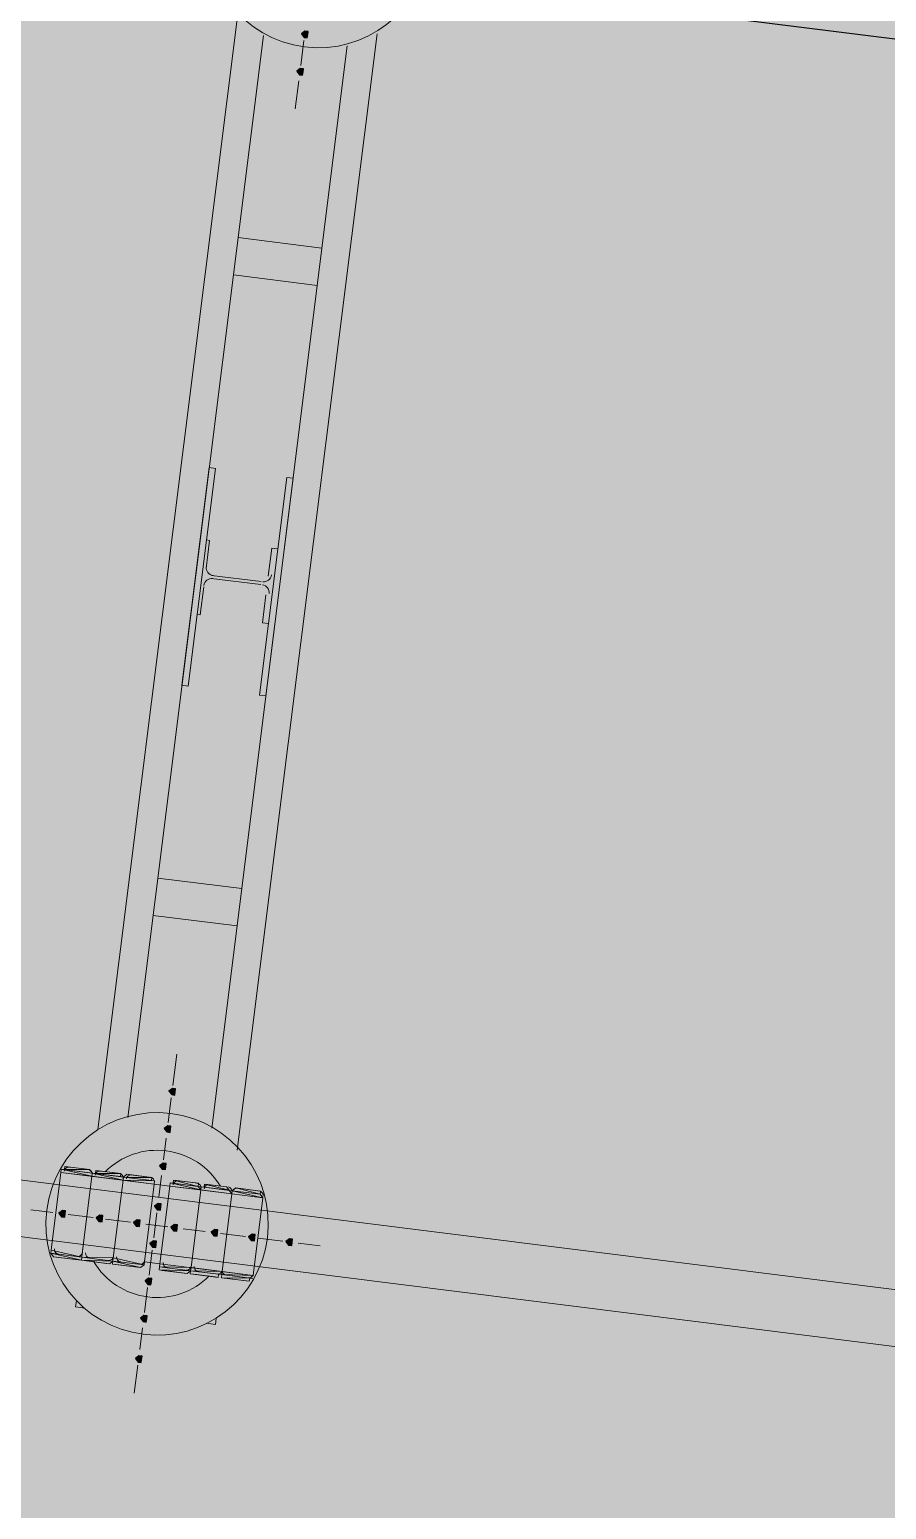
# Model space of a CAD drawing. Header units: metres. Extents: x -4 to 509425, y 7549 to 4732445.
# Drawn here: x 475990.492 to 475992.807, y 4719760.954 to 4719764.952 of the extents above; entities that cross this region are included whole.
import ezdxf

# ---------------------------------------------------------------- set-up
doc = ezdxf.new("R2010")
doc.units = ezdxf.units.M
doc.header["$LTSCALE"] = 0.01
doc.header["$MEASUREMENT"] = 0
doc.layers.get('0').update_dxf_attribs({"lineweight": 0})
doc.layers.add('_SUBESTACIÓN', color=1, linetype='Continuous')
doc.layers.add('SUBESTACION LA VID', color=253, linetype='Continuous')

# ---------------------------------------------------------------- blocks, each defined once
blk = doc.blocks.new('A$Cfff6051d')
at = {"layer": 'SUBESTACION LA VID', "transparency": 33554687}
h = blk.add_hatch(color=256, dxfattribs=at)
h.dxf.hatch_style = 2
h.paths.add_polyline_path([(475991.2435, 4719764.9382), (475991.2446, 4719764.9466), (475991.2362, 4719764.9476), (475991.2267, 4719764.9403), (475991.234, 4719764.9308), (475991.2424, 4719764.9298)])
h = blk.add_hatch(color=256, dxfattribs=at)
h.dxf.hatch_style = 2
h.paths.add_polyline_path([(475991.2309, 4719764.8374), (475991.2319, 4719764.8458), (475991.2235, 4719764.8468), (475991.2141, 4719764.8395), (475991.2214, 4719764.83), (475991.2298, 4719764.829)])
h = blk.add_hatch(color=256, dxfattribs=at)
h.dxf.hatch_style = 2
h.paths.add_polyline_path([(475990.8854, 4719762.0821), (475990.8865, 4719762.0905), (475990.8781, 4719762.0915), (475990.8686, 4719762.0842), (475990.876, 4719762.0747), (475990.8844, 4719762.0737)])
h = blk.add_hatch(color=256, dxfattribs=at)
h.dxf.hatch_style = 2
h.paths.add_polyline_path([(475990.8728, 4719761.9813), (475990.8738, 4719761.9897), (475990.8654, 4719761.9907), (475990.856, 4719761.9834), (475990.8633, 4719761.9739), (475990.8717, 4719761.9729)])
h = blk.add_hatch(color=256, dxfattribs=at)
h.dxf.hatch_style = 2
h.paths.add_polyline_path([(475990.8602, 4719761.8805), (475990.8612, 4719761.8889), (475990.8528, 4719761.8899), (475990.8434, 4719761.8826), (475990.8507, 4719761.8731), (475990.8591, 4719761.8721)])
h = blk.add_hatch(color=256, dxfattribs=at)
h.dxf.hatch_style = 2
h.paths.add_polyline_path([(475990.8465, 4719761.7713), (475990.8475, 4719761.7797), (475990.8391, 4719761.7807), (475990.8297, 4719761.7734), (475990.837, 4719761.7639), (475990.8454, 4719761.7629)])
h = blk.add_hatch(color=256, dxfattribs=at)
h.dxf.hatch_style = 2
h.paths.add_polyline_path([(475990.5881, 4719761.7524), (475990.5892, 4719761.7608), (475990.5808, 4719761.7619), (475990.5713, 4719761.7546), (475990.5787, 4719761.7451), (475990.5871, 4719761.744)])
h = blk.add_hatch(color=256, dxfattribs=at)
h.dxf.hatch_style = 2
h.paths.add_polyline_path([(475990.6889, 4719761.7398), (475990.69, 4719761.7482), (475990.6816, 4719761.7493), (475990.6721, 4719761.7419), (475990.6795, 4719761.7325), (475990.6879, 4719761.7314)])
h = blk.add_hatch(color=256, dxfattribs=at)
h.dxf.hatch_style = 2
h.paths.add_polyline_path([(475990.7897, 4719761.7272), (475990.7908, 4719761.7356), (475990.7824, 4719761.7366), (475990.7729, 4719761.7293), (475990.7803, 4719761.7198), (475990.7887, 4719761.7188)])
h = blk.add_hatch(color=256, dxfattribs=at)
h.dxf.hatch_style = 2
h.paths.add_polyline_path([(475990.8905, 4719761.7145), (475990.8916, 4719761.7229), (475990.8832, 4719761.724), (475990.8737, 4719761.7166), (475990.8811, 4719761.7072), (475990.8895, 4719761.7061)])
h = blk.add_hatch(color=256, dxfattribs=at)
h.dxf.hatch_style = 2
h.paths.add_polyline_path([(475990.9998, 4719761.7008), (475991.0008, 4719761.7092), (475990.9924, 4719761.7103), (475990.983, 4719761.7029), (475990.9903, 4719761.6935), (475990.9987, 4719761.6924)])
h = blk.add_hatch(color=256, dxfattribs=at)
h.dxf.hatch_style = 2
h.paths.add_polyline_path([(475990.8338, 4719761.6704), (475990.8349, 4719761.6789), (475990.8265, 4719761.6799), (475990.817, 4719761.6726), (475990.8244, 4719761.6631), (475990.8328, 4719761.662)])
h = blk.add_hatch(color=256, dxfattribs=at)
h.dxf.hatch_style = 2
h.paths.add_polyline_path([(475991.1006, 4719761.6882), (475991.1016, 4719761.6966), (475991.0932, 4719761.6977), (475991.0838, 4719761.6903), (475991.0911, 4719761.6809), (475991.0995, 4719761.6798)])
h = blk.add_hatch(color=256, dxfattribs=at)
h.dxf.hatch_style = 2
h.paths.add_polyline_path([(475991.2014, 4719761.6756), (475991.2024, 4719761.684), (475991.194, 4719761.685), (475991.1846, 4719761.6777), (475991.1919, 4719761.6682), (475991.2003, 4719761.6672)])
h = blk.add_hatch(color=256, dxfattribs=at)
h.dxf.hatch_style = 2
h.paths.add_polyline_path([(475990.8212, 4719761.5696), (475990.8222, 4719761.578), (475990.8138, 4719761.5791), (475990.8044, 4719761.5718), (475990.8117, 4719761.5623), (475990.8201, 4719761.5612)])
h = blk.add_hatch(color=256, dxfattribs=at)
h.dxf.hatch_style = 2
h.paths.add_polyline_path([(475990.8086, 4719761.4688), (475990.8096, 4719761.4772), (475990.8012, 4719761.4783), (475990.7918, 4719761.4709), (475990.7991, 4719761.4615), (475990.8075, 4719761.4604)])
h = blk.add_hatch(color=256, dxfattribs=at)
h.dxf.hatch_style = 2
h.paths.add_polyline_path([(475990.7949, 4719761.3596), (475990.7959, 4719761.368), (475990.7875, 4719761.3691), (475990.7781, 4719761.3617), (475990.7854, 4719761.3523), (475990.7938, 4719761.3512)])
at = {"layer": 'SUBESTACION LA VID', "lineweight": 15}
for p, q in [((476072.6239, 4719754.9233), (475976.8769, 4719766.927)), ((475990.6764, 4719761.9803), (475991.0535, 4719764.9876)), ((475991.0534, 4719761.9245), (475991.4315, 4719764.9402)), ((475991.1238, 4719764.9361), (475990.7573, 4719762.0128)), ((475991.3506, 4719764.9077), (475990.9841, 4719761.9844)), ((475991.2246, 4719764.8552), (475991.233, 4719764.9224)), ((475991.2098, 4719764.7376), (475991.2193, 4719764.8132)), ((476072.2069, 4719751.5967), (475976.9555, 4719763.5384)), ((475990.9825, 4719763.4692), (475991.117, 4719763.4524)), ((475991.118, 4719763.4608), (475990.9836, 4719763.4776)), ((476072.1879, 4719751.4455), (475976.9365, 4719763.3871)), ((475990.8791, 4719762.0999), (475990.8897, 4719762.1839)), ((475990.8665, 4719761.9991), (475990.8749, 4719762.0663)), ((475990.8539, 4719761.8983), (475990.8612, 4719761.9571)), ((475990.5503, 4719761.6548), (475990.5766, 4719761.8648)), ((475990.5955, 4719761.8795), (475990.6459, 4719761.8732)), ((475990.6795, 4719761.869), (475990.7299, 4719761.8627)), ((475990.7635, 4719761.8584), (475990.8139, 4719761.8521)), ((475990.6343, 4719761.6443), (475990.6606, 4719761.8543)), ((475990.6606, 4719761.8543), (475990.6343, 4719761.6443)), ((475990.7183, 4719761.6337), (475990.7446, 4719761.8437)), ((475990.7446, 4719761.8437), (475990.7183, 4719761.6337)), ((475990.8286, 4719761.8332), (475990.8023, 4719761.6232)), ((475990.8412, 4719761.7975), (475990.8486, 4719761.8563)), ((475990.8706, 4719761.8279), (475990.8443, 4719761.6179)), ((475990.9399, 4719761.8363), (475990.8895, 4719761.8426)), ((475991.024, 4719761.8258), (475990.9735, 4719761.8321)), ((475991.108, 4719761.8153), (475991.0492, 4719761.8226)), ((475990.9283, 4719761.6074), (475990.9546, 4719761.8174)), ((475990.9546, 4719761.8174), (475990.9283, 4719761.6074)), ((475991.0123, 4719761.5969), (475991.0386, 4719761.8069)), ((475991.0386, 4719761.8069), (475991.0123, 4719761.5969)), ((475991.0963, 4719761.5863), (475991.1226, 4719761.7964)), ((475990.4957, 4719761.764), (475990.5545, 4719761.7567)), ((475990.5965, 4719761.7514), (475990.6637, 4719761.743)), ((475990.6973, 4719761.7388), (475990.7645, 4719761.7303)), ((475990.8275, 4719761.6883), (475990.836, 4719761.7555)), ((475990.8065, 4719761.7251), (475990.8653, 4719761.7177)), ((475990.9073, 4719761.7124), (475990.9662, 4719761.7051)), ((475991.0082, 4719761.6998), (475991.0754, 4719761.6914)), ((475991.109, 4719761.6872), (475991.1762, 4719761.6787)), ((475991.2182, 4719761.6735), (475991.277, 4719761.6661)), ((475990.6154, 4719761.6296), (475990.565, 4719761.6359)), ((475990.6994, 4719761.619), (475990.649, 4719761.6254)), ((475990.8149, 4719761.5875), (475990.8233, 4719761.6547)), ((475990.7834, 4719761.6085), (475990.733, 4719761.6148)), ((475990.859, 4719761.599), (475990.9094, 4719761.5927)), ((475990.943, 4719761.5885), (475990.9934, 4719761.5822)), ((475991.0186, 4719761.579), (475991.0774, 4719761.5717)), ((475990.8023, 4719761.4867), (475990.8107, 4719761.5539)), ((475990.7896, 4719761.3859), (475990.797, 4719761.4447)), ((475990.7749, 4719761.2683), (475990.7844, 4719761.3439))]:
    blk.add_line(p, q, dxfattribs=at)
at = {"layer": 'SUBESTACION LA VID', "lineweight": 0}
for p, q in [((475990.5861, 4719761.8722), (475990.6543, 4719761.8721)), ((475990.5861, 4719761.8722), (475990.6543, 4719761.8721)), ((475990.5861, 4719761.8722), (475990.6533, 4719761.8637)), ((475990.5861, 4719761.8722), (475990.6617, 4719761.8627)), ((475990.5861, 4719761.8722), (475990.6617, 4719761.8627)), ((475990.5871, 4719761.8806), (475990.6459, 4719761.8732)), ((475990.5871, 4719761.8806), (475990.6543, 4719761.8721)), ((475990.5871, 4719761.8806), (475990.6543, 4719761.8721)), ((475990.6617, 4719761.8627), (475990.7373, 4719761.8532)), ((475990.6617, 4719761.8627), (475990.7457, 4719761.8521)), ((475990.6617, 4719761.8627), (475990.7457, 4719761.8521)), ((475990.6701, 4719761.8616), (475990.7383, 4719761.8616)), ((475990.6701, 4719761.8616), (475990.7373, 4719761.8532)), ((475990.6711, 4719761.87), (475990.7299, 4719761.8627)), ((475990.6711, 4719761.87), (475990.7383, 4719761.8616)), ((475990.7635, 4719761.8584), (475990.8223, 4719761.8511)), ((475990.7457, 4719761.8521), (475990.8213, 4719761.8427)), ((475990.7457, 4719761.8521), (475990.8297, 4719761.8416)), ((475990.7541, 4719761.8511), (475990.8223, 4719761.8511)), ((475990.8706, 4719761.8279), (475990.9546, 4719761.8174)), ((475990.8717, 4719761.8363), (475990.9473, 4719761.8269)), ((475990.8717, 4719761.8363), (475990.9473, 4719761.8269)), ((475990.8717, 4719761.8363), (475990.9473, 4719761.8269)), ((475990.8717, 4719761.8363), (475990.9473, 4719761.8269)), ((475990.8717, 4719761.8363), (475990.9557, 4719761.8258)), ((475990.8801, 4719761.8353), (475990.9473, 4719761.8269)), ((475990.8801, 4719761.8353), (475990.9473, 4719761.8269)), ((475990.8811, 4719761.8437), (475990.9473, 4719761.8269)), ((475990.9557, 4719761.8258), (475991.0313, 4719761.8163)), ((475990.9557, 4719761.8258), (475991.0313, 4719761.8163)), ((475990.9557, 4719761.8258), (475991.0313, 4719761.8163)), ((475990.9557, 4719761.8258), (475991.0313, 4719761.8163)), ((475990.9557, 4719761.8258), (475991.0397, 4719761.8153)), ((475990.9641, 4719761.8248), (475991.0313, 4719761.8163)), ((475990.9641, 4719761.8248), (475991.0313, 4719761.8163)), ((475990.9651, 4719761.8332), (475991.024, 4719761.8258)), ((475990.9651, 4719761.8332), (475991.0313, 4719761.8163)), ((475990.9735, 4719761.8321), (475991.024, 4719761.8258)), ((475991.0492, 4719761.8226), (475991.108, 4719761.8153)), ((475991.0492, 4719761.8226), (475991.1164, 4719761.8142)), ((475991.0492, 4719761.8226), (475991.1153, 4719761.8058)), ((475990.9546, 4719761.8174), (475991.0386, 4719761.8069)), ((475991.0397, 4719761.8153), (475991.1153, 4719761.8058)), ((475991.0397, 4719761.8153), (475991.1226, 4719761.7964)), ((475990.6333, 4719761.6359), (475990.5492, 4719761.6464)), ((475990.6322, 4719761.6275), (475990.5492, 4719761.6464)), ((475990.6333, 4719761.6359), (475990.5503, 4719761.6548)), ((475990.6238, 4719761.6285), (475990.5566, 4719761.6369)), ((475990.6238, 4719761.6285), (475990.5566, 4719761.6369)), ((475990.6238, 4719761.6285), (475990.5566, 4719761.6369)), ((475990.6154, 4719761.6296), (475990.5566, 4719761.6369)), ((475990.7078, 4719761.618), (475990.6322, 4719761.6275)), ((475990.7173, 4719761.6253), (475990.6333, 4719761.6359)), ((475990.7173, 4719761.6253), (475990.6333, 4719761.6359)), ((475990.7078, 4719761.618), (475990.6406, 4719761.6264)), ((475990.7078, 4719761.618), (475990.6406, 4719761.6264)), ((475990.7078, 4719761.618), (475990.6406, 4719761.6264)), ((475990.7078, 4719761.618), (475990.6406, 4719761.6264)), ((475990.7078, 4719761.618), (475990.6406, 4719761.6264)), ((475990.6994, 4719761.619), (475990.6406, 4719761.6264)), ((475990.8013, 4719761.6148), (475990.7173, 4719761.6253)), ((475990.7918, 4719761.6075), (475990.7173, 4719761.6253)), ((475990.7918, 4719761.6075), (475990.7162, 4719761.6169)), ((475990.7918, 4719761.6075), (475990.7246, 4719761.6159)), ((475990.7918, 4719761.6075), (475990.7246, 4719761.6159)), ((475990.7918, 4719761.6075), (475990.7246, 4719761.6159)), ((475990.7918, 4719761.6075), (475990.7246, 4719761.6159)), ((475990.7834, 4719761.6085), (475990.7246, 4719761.6159)), ((475990.9178, 4719761.5917), (475990.8422, 4719761.6011)), ((475990.9178, 4719761.5917), (475990.8422, 4719761.6011)), ((475990.9283, 4719761.6074), (475990.8433, 4719761.6095)), ((475990.9273, 4719761.599), (475990.8433, 4719761.6095)), ((475990.9273, 4719761.599), (475990.8433, 4719761.6095)), ((475990.9178, 4719761.5917), (475990.8506, 4719761.6001)), ((475990.9178, 4719761.5917), (475990.8506, 4719761.6001)), ((475990.9178, 4719761.5917), (475990.8506, 4719761.6001)), ((475990.9094, 4719761.5927), (475990.8506, 4719761.6001)), ((475990.9094, 4719761.5927), (475990.859, 4719761.599)), ((475991.0018, 4719761.5811), (475990.9262, 4719761.5906)), ((475991.0018, 4719761.5811), (475990.9262, 4719761.5906)), ((475991.0123, 4719761.5969), (475990.9273, 4719761.599)), ((475991.0018, 4719761.5811), (475990.9346, 4719761.5896)), ((475991.0018, 4719761.5811), (475990.9346, 4719761.5896)), ((475991.0018, 4719761.5811), (475990.9346, 4719761.5896)), ((475990.9934, 4719761.5822), (475990.9346, 4719761.5896)), ((475991.0869, 4719761.579), (475991.0102, 4719761.5801)), ((475991.0858, 4719761.5706), (475991.0102, 4719761.5801)), ((475991.0858, 4719761.5706), (475991.0102, 4719761.5801)), ((475991.0963, 4719761.5863), (475991.0113, 4719761.5885)), ((475991.0858, 4719761.5706), (475991.0186, 4719761.579)), ((475991.0858, 4719761.5706), (475991.0186, 4719761.579)), ((475991.0858, 4719761.5706), (475991.0186, 4719761.579)), ((475991.0774, 4719761.5717), (475991.0186, 4719761.579)), ((475991.0774, 4719761.5717), (475991.0186, 4719761.579))]:
    blk.add_line(p, q, dxfattribs=at)
at = {"layer": 'SUBESTACION LA VID', "lineweight": 15}
for points in [[(476072.6239, 4719754.9233), (476072.6429, 4719755.0745), (475976.8959, 4719767.0782), (475976.8769, 4719766.927), (476072.6239, 4719754.9233)], [(475991.2821, 4719764.3617), (475991.2695, 4719764.2609), (475991.0427, 4719764.2893), (475991.0553, 4719764.3901), (475991.2821, 4719764.3617)], [(475990.9942, 4719763.7664), (475990.9205, 4719763.1783), (475990.9037, 4719763.1805), (475990.9774, 4719763.7685), (475990.9942, 4719763.7664)], [(475991.1874, 4719763.7421), (475991.1137, 4719763.1541), (475991.1305, 4719763.152), (475991.2042, 4719763.74), (475991.1874, 4719763.7421)], [(476072.1879, 4719751.4455), (476072.2069, 4719751.5967), (475976.9555, 4719763.5384), (475976.9365, 4719763.3871), (476072.1879, 4719751.4455)], [(475990.9689, 4719763.4965), (475990.9784, 4719763.5721), (475990.97, 4719763.5732), (475990.9447, 4719763.3716), (475990.9531, 4719763.3705), (475990.9626, 4719763.4461)], [(475991.1379, 4719763.3473), (475991.1632, 4719763.5489), (475991.1464, 4719763.551), (475991.1369, 4719763.4754)], [(475991.1306, 4719763.425), (475991.1211, 4719763.3494), (475991.1379, 4719763.3473)], [(475991.0652, 4719762.6312), (475991.0526, 4719762.5304), (475990.8258, 4719762.5588), (475990.8384, 4719762.6596), (475991.0652, 4719762.6312)], [(475990.9766, 4719761.5843), (475990.9934, 4719761.5822), (475991.0018, 4719761.5811), (475991.0029, 4719761.5895), (475991.0113, 4719761.5885), (475991.0123, 4719761.5969), (475991.0113, 4719761.5885), (475991.0102, 4719761.5801), (475991.0186, 4719761.579), (475991.0774, 4719761.5717), (475991.0858, 4719761.5706), (475991.0869, 4719761.579), (475991.0963, 4719761.5863), (475991.1226, 4719761.7964), (475991.1153, 4719761.8058), (475991.1164, 4719761.8142), (475991.108, 4719761.8153), (475991.0492, 4719761.8226), (475991.0397, 4719761.8153), (475991.0386, 4719761.8069), (475991.0313, 4719761.8163), (475991.024, 4719761.8258), (475990.9735, 4719761.8321), (475990.9651, 4719761.8332), (475990.9641, 4719761.8248), (475990.9557, 4719761.8258), (475990.9546, 4719761.8174), (475990.9473, 4719761.8269), (475990.9483, 4719761.8353), (475990.9399, 4719761.8363), (475990.8895, 4719761.8426), (475990.8811, 4719761.8437), (475990.8801, 4719761.8353), (475990.8717, 4719761.8363), (475990.8706, 4719761.8279), (475990.8286, 4719761.8332), (475990.8297, 4719761.8416), (475990.8213, 4719761.8427), (475990.8223, 4719761.8511), (475990.8139, 4719761.8521), (475990.7635, 4719761.8584), (475990.7551, 4719761.8595), (475990.7457, 4719761.8521), (475990.7446, 4719761.8437), (475990.7457, 4719761.8521), (475990.7373, 4719761.8532), (475990.7383, 4719761.8616), (475990.7299, 4719761.8627), (475990.6795, 4719761.869), (475990.6711, 4719761.87), (475990.6701, 4719761.8616), (475990.6617, 4719761.8627), (475990.6606, 4719761.8543), (475990.6617, 4719761.8627), (475990.6543, 4719761.8721), (475990.6459, 4719761.8732), (475990.5955, 4719761.8795), (475990.5871, 4719761.8806), (475990.5861, 4719761.8722), (475990.5777, 4719761.8732), (475990.5766, 4719761.8648), (475990.5503, 4719761.6548), (475990.5492, 4719761.6464), (475990.5566, 4719761.6369), (475990.565, 4719761.6359), (475990.6154, 4719761.6296), (475990.6238, 4719761.6285), (475990.6322, 4719761.6275), (475990.6333, 4719761.6359), (475990.6343, 4719761.6443), (475990.6333, 4719761.6359), (475990.6322, 4719761.6275), (475990.6406, 4719761.6264), (475990.649, 4719761.6254), (475990.6994, 4719761.619), (475990.7078, 4719761.618), (475990.7173, 4719761.6253), (475990.7183, 4719761.6337), (475990.7173, 4719761.6253), (475990.7162, 4719761.6169), (475990.7246, 4719761.6159), (475990.733, 4719761.6148), (475990.7834, 4719761.6085), (475990.7918, 4719761.6075), (475990.8013, 4719761.6148), (475990.8023, 4719761.6232), (475990.8443, 4719761.6179), (475990.8433, 4719761.6095), (475990.8422, 4719761.6011), (475990.8506, 4719761.6001), (475990.859, 4719761.599), (475990.9094, 4719761.5927), (475990.9178, 4719761.5917), (475990.9273, 4719761.599), (475990.9283, 4719761.6074), (475990.9273, 4719761.599), (475990.9262, 4719761.5906), (475990.9346, 4719761.5896), (475990.943, 4719761.5885), (475990.9766, 4719761.5843)], [(475990.6416, 4719761.4983), (475990.6164, 4719761.5015), (475990.6185, 4719761.5183)], [(475990.9692, 4719761.4572), (475990.9944, 4719761.4541), (475990.9965, 4719761.4709)]]:
    blk.add_lwpolyline(points, dxfattribs=at)
at = {"layer": 'SUBESTACION LA VID'}
for points in [[(475991.2435, 4719764.9382), (475991.2446, 4719764.9466), (475991.2362, 4719764.9476), (475991.2267, 4719764.9403), (475991.234, 4719764.9308), (475991.2424, 4719764.9298)], [(475991.2309, 4719764.8374), (475991.2319, 4719764.8458), (475991.2235, 4719764.8468), (475991.2141, 4719764.8395), (475991.2214, 4719764.83), (475991.2298, 4719764.829)], [(475990.8854, 4719762.0821), (475990.8865, 4719762.0905), (475990.8781, 4719762.0915), (475990.8686, 4719762.0842), (475990.876, 4719762.0747), (475990.8844, 4719762.0737)], [(475990.8728, 4719761.9813), (475990.8738, 4719761.9897), (475990.8654, 4719761.9907), (475990.856, 4719761.9834), (475990.8633, 4719761.9739), (475990.8717, 4719761.9729)], [(475990.8602, 4719761.8805), (475990.8612, 4719761.8889), (475990.8528, 4719761.8899), (475990.8434, 4719761.8826), (475990.8507, 4719761.8731), (475990.8591, 4719761.8721)], [(475990.8465, 4719761.7713), (475990.8475, 4719761.7797), (475990.8391, 4719761.7807), (475990.8297, 4719761.7734), (475990.837, 4719761.7639), (475990.8454, 4719761.7629)], [(475990.5881, 4719761.7524), (475990.5892, 4719761.7608), (475990.5808, 4719761.7619), (475990.5713, 4719761.7546), (475990.5787, 4719761.7451), (475990.5871, 4719761.744)], [(475990.6889, 4719761.7398), (475990.69, 4719761.7482), (475990.6816, 4719761.7493), (475990.6721, 4719761.7419), (475990.6795, 4719761.7325), (475990.6879, 4719761.7314)], [(475990.7897, 4719761.7272), (475990.7908, 4719761.7356), (475990.7824, 4719761.7366), (475990.7729, 4719761.7293), (475990.7803, 4719761.7198), (475990.7887, 4719761.7188)], [(475990.8905, 4719761.7145), (475990.8916, 4719761.7229), (475990.8832, 4719761.724), (475990.8737, 4719761.7166), (475990.8811, 4719761.7072), (475990.8895, 4719761.7061)], [(475990.9998, 4719761.7008), (475991.0008, 4719761.7092), (475990.9924, 4719761.7103), (475990.983, 4719761.7029), (475990.9903, 4719761.6935), (475990.9987, 4719761.6924)], [(475990.8338, 4719761.6704), (475990.8349, 4719761.6789), (475990.8265, 4719761.6799), (475990.817, 4719761.6726), (475990.8244, 4719761.6631), (475990.8328, 4719761.662)], [(475991.1006, 4719761.6882), (475991.1016, 4719761.6966), (475991.0932, 4719761.6977), (475991.0838, 4719761.6903), (475991.0911, 4719761.6809), (475991.0995, 4719761.6798)], [(475991.2014, 4719761.6756), (475991.2024, 4719761.684), (475991.194, 4719761.685), (475991.1846, 4719761.6777), (475991.1919, 4719761.6682), (475991.2003, 4719761.6672)], [(475990.8212, 4719761.5696), (475990.8222, 4719761.578), (475990.8138, 4719761.5791), (475990.8044, 4719761.5718), (475990.8117, 4719761.5623), (475990.8201, 4719761.5612)], [(475990.8086, 4719761.4688), (475990.8096, 4719761.4772), (475990.8012, 4719761.4783), (475990.7918, 4719761.4709), (475990.7991, 4719761.4615), (475990.8075, 4719761.4604)], [(475990.7949, 4719761.3596), (475990.7959, 4719761.368), (475990.7875, 4719761.3691), (475990.7781, 4719761.3617), (475990.7854, 4719761.3523), (475990.7938, 4719761.3512)]]:
    blk.add_lwpolyline(points, close=True, dxfattribs=at)
at = {"layer": 'SUBESTACION LA VID', "lineweight": 0}
for points in [[(475991.2435, 4719764.9382), (475991.2446, 4719764.9466), (475991.2362, 4719764.9476), (475991.2267, 4719764.9403), (475991.234, 4719764.9308), (475991.2424, 4719764.9298)], [(475991.2309, 4719764.8374), (475991.2319, 4719764.8458), (475991.2235, 4719764.8468), (475991.2141, 4719764.8395), (475991.2214, 4719764.83), (475991.2298, 4719764.829)], [(475990.8854, 4719762.0821), (475990.8865, 4719762.0905), (475990.8781, 4719762.0915), (475990.8686, 4719762.0842), (475990.876, 4719762.0747), (475990.8844, 4719762.0737)], [(475990.8728, 4719761.9813), (475990.8738, 4719761.9897), (475990.8654, 4719761.9907), (475990.856, 4719761.9834), (475990.8633, 4719761.9739), (475990.8717, 4719761.9729)], [(475990.8602, 4719761.8805), (475990.8612, 4719761.8889), (475990.8528, 4719761.8899), (475990.8434, 4719761.8826), (475990.8507, 4719761.8731), (475990.8591, 4719761.8721)], [(475990.8465, 4719761.7713), (475990.8475, 4719761.7797), (475990.8391, 4719761.7807), (475990.8297, 4719761.7734), (475990.837, 4719761.7639), (475990.8454, 4719761.7629)], [(475990.5881, 4719761.7524), (475990.5892, 4719761.7608), (475990.5808, 4719761.7619), (475990.5713, 4719761.7546), (475990.5787, 4719761.7451), (475990.5871, 4719761.744)], [(475990.6889, 4719761.7398), (475990.69, 4719761.7482), (475990.6816, 4719761.7493), (475990.6721, 4719761.7419), (475990.6795, 4719761.7325), (475990.6879, 4719761.7314)], [(475990.7897, 4719761.7272), (475990.7908, 4719761.7356), (475990.7824, 4719761.7366), (475990.7729, 4719761.7293), (475990.7803, 4719761.7198), (475990.7887, 4719761.7188)], [(475990.8905, 4719761.7145), (475990.8916, 4719761.7229), (475990.8832, 4719761.724), (475990.8737, 4719761.7166), (475990.8811, 4719761.7072), (475990.8895, 4719761.7061)], [(475990.9998, 4719761.7008), (475991.0008, 4719761.7092), (475990.9924, 4719761.7103), (475990.983, 4719761.7029), (475990.9903, 4719761.6935), (475990.9987, 4719761.6924)], [(475990.8338, 4719761.6704), (475990.8349, 4719761.6789), (475990.8265, 4719761.6799), (475990.817, 4719761.6726), (475990.8244, 4719761.6631), (475990.8328, 4719761.662)], [(475991.1006, 4719761.6882), (475991.1016, 4719761.6966), (475991.0932, 4719761.6977), (475991.0838, 4719761.6903), (475991.0911, 4719761.6809), (475991.0995, 4719761.6798)], [(475991.2014, 4719761.6756), (475991.2024, 4719761.684), (475991.194, 4719761.685), (475991.1846, 4719761.6777), (475991.1919, 4719761.6682), (475991.2003, 4719761.6672)], [(475990.8212, 4719761.5696), (475990.8222, 4719761.578), (475990.8138, 4719761.5791), (475990.8044, 4719761.5718), (475990.8117, 4719761.5623), (475990.8201, 4719761.5612)], [(475990.8086, 4719761.4688), (475990.8096, 4719761.4772), (475990.8012, 4719761.4783), (475990.7918, 4719761.4709), (475990.7991, 4719761.4615), (475990.8075, 4719761.4604)], [(475990.7949, 4719761.3596), (475990.7959, 4719761.368), (475990.7875, 4719761.3691), (475990.7781, 4719761.3617), (475990.7854, 4719761.3523), (475990.7938, 4719761.3512)]]:
    blk.add_lwpolyline(points, close=True, dxfattribs=at)
for points in [[(475990.6617, 4719761.8627), (475990.7446, 4719761.8437), (475990.6606, 4719761.8543), (475990.5766, 4719761.8648)], [(475990.7446, 4719761.8437), (475990.5766, 4719761.8648), (475990.6606, 4719761.8543)], [(475990.5766, 4719761.8648), (475990.8286, 4719761.8332), (475990.7446, 4719761.8437)], [(475990.6617, 4719761.8627), (475990.5777, 4719761.8732), (475990.6606, 4719761.8543)], [(475990.7383, 4719761.8616), (475990.6701, 4719761.8616), (475990.7373, 4719761.8532)], [(475990.7551, 4719761.8595), (475990.8223, 4719761.8511), (475990.7551, 4719761.8595)], [(475990.8297, 4719761.8416), (475990.7446, 4719761.8437), (475990.6606, 4719761.8543)], [(475990.8213, 4719761.8427), (475990.7457, 4719761.8521), (475990.8297, 4719761.8416)], [(475991.1226, 4719761.7964), (475991.0386, 4719761.8069), (475990.8706, 4719761.8279)], [(475991.0386, 4719761.8069), (475990.9546, 4719761.8174), (475990.8717, 4719761.8363)], [(475990.9399, 4719761.8363), (475990.8811, 4719761.8437), (475990.9483, 4719761.8353)], [(475991.0492, 4719761.8226), (475991.108, 4719761.8153), (475991.0492, 4719761.8226)], [(475991.0397, 4719761.8153), (475991.1153, 4719761.8058), (475991.0397, 4719761.8153)], [(475991.0397, 4719761.8153), (475991.1153, 4719761.8058), (475991.0397, 4719761.8153)], [(475990.6333, 4719761.6359), (475990.5492, 4719761.6464), (475990.6333, 4719761.6359)], [(475990.8013, 4719761.6148), (475990.7173, 4719761.6253), (475990.6322, 4719761.6275), (475990.5566, 4719761.6369)], [(475990.6322, 4719761.6275), (475990.5566, 4719761.6369), (475990.6238, 4719761.6285)], [(475990.6333, 4719761.6359), (475990.7183, 4719761.6337), (475990.8013, 4719761.6148), (475990.7173, 4719761.6253)], [(475990.8013, 4719761.6148), (475990.7173, 4719761.6253), (475990.6333, 4719761.6359)], [(475990.8422, 4719761.6011), (475990.9273, 4719761.599), (475991.0029, 4719761.5895)], [(475990.8433, 4719761.6095), (475990.9273, 4719761.599), (475991.0029, 4719761.5895)], [(475990.8443, 4719761.6179), (475991.0963, 4719761.5863), (475990.9283, 4719761.6074)], [(475991.0953, 4719761.5779), (475991.0113, 4719761.5885), (475990.9273, 4719761.599), (475991.0113, 4719761.5885)], [(475990.9934, 4719761.5822), (475990.943, 4719761.5885), (475990.9934, 4719761.5822)], [(475991.0869, 4719761.579), (475991.0113, 4719761.5885), (475991.0869, 4719761.579)]]:
    blk.add_lwpolyline(points, dxfattribs=at)
at = {"layer": 'SUBESTACION LA VID'}
for points in [[(475976.8769, 4719766.927), (475976.8769, 4719766.927), (475976.8959, 4719767.0782), (475976.8959, 4719767.0782), (475976.8959, 4719767.0782), (476072.6239, 4719754.9233), (476072.6239, 4719754.9233), (476072.6239, 4719754.9233), (475976.8769, 4719766.927), (475976.8769, 4719766.927)], [(475976.8959, 4719767.0782), (475976.8959, 4719767.0782), (476072.6239, 4719754.9233), (476072.6239, 4719754.9233), (476072.6239, 4719754.9233), (476072.6429, 4719755.0745), (476072.6429, 4719755.0745), (476072.6429, 4719755.0745), (475976.8959, 4719767.0782), (475976.8959, 4719767.0782)]]:
    blk.add_open_spline(points, degree=3, knots=[0, 0, 0, 0, 1, 1, 1, 2, 2, 2, 3, 3, 3, 3], dxfattribs=at)
at = {"layer": 'SUBESTACION LA VID', "lineweight": 0}
for points in [[(475976.8769, 4719766.927), (475976.8769, 4719766.927), (475976.8959, 4719767.0782), (475976.8959, 4719767.0782), (475976.8959, 4719767.0782), (476072.6239, 4719754.9233), (476072.6239, 4719754.9233), (476072.6239, 4719754.9233), (475976.8769, 4719766.927), (475976.8769, 4719766.927)], [(475976.8959, 4719767.0782), (475976.8959, 4719767.0782), (476072.6239, 4719754.9233), (476072.6239, 4719754.9233), (476072.6239, 4719754.9233), (476072.6429, 4719755.0745), (476072.6429, 4719755.0745), (476072.6429, 4719755.0745), (475976.8959, 4719767.0782), (475976.8959, 4719767.0782)]]:
    blk.add_open_spline(points, degree=3, knots=[0, 0, 0, 0, 1, 1, 1, 2, 2, 2, 3, 3, 3, 3], dxfattribs=at)
at = {"layer": 'SUBESTACION LA VID', "lineweight": 15}
for points, knots in [([(475991.5707, 4719765.1659), (475991.5913, 4719765.3306), (475991.4746, 4719765.4809), (475991.3099, 4719765.5015), (475991.1452, 4719765.5222), (475990.9949, 4719765.4054), (475990.9743, 4719765.2407), (475990.9536, 4719765.076), (475991.0704, 4719764.9258), (475991.2351, 4719764.9051), (475991.3998, 4719764.8845), (475991.55, 4719765.0012), (475991.5707, 4719765.1659)], [0, 0, 0, 0, 1, 1, 1, 2, 2, 2, 3, 3, 3, 4, 4, 4, 4]), ([(475991.1347, 4719761.6882), (475991.1553, 4719761.8529), (475991.0386, 4719762.0031), (475990.8739, 4719762.0238), (475990.7092, 4719762.0444), (475990.5589, 4719761.9277), (475990.5383, 4719761.763), (475990.5176, 4719761.5983), (475990.6344, 4719761.448), (475990.7991, 4719761.4274), (475990.9638, 4719761.4067), (475991.114, 4719761.5235), (475991.1347, 4719761.6882)], [0, 0, 0, 0, 1, 1, 1, 2, 2, 2, 3, 3, 3, 4, 4, 4, 4]), ([(475991.0075, 4719761.8273), (475990.9761, 4719761.88), (475990.9221, 4719761.9154), (475990.8612, 4719761.923), (475990.8003, 4719761.9306), (475990.7393, 4719761.9097), (475990.6959, 4719761.8663)], [0, 0, 0, 0, 1, 1, 1, 2, 2, 2, 2]), ([(475990.6651, 4719761.6245), (475990.6964, 4719761.5714), (475990.7506, 4719761.5358), (475990.8117, 4719761.5282), (475990.8729, 4719761.5205), (475990.9341, 4719761.5416), (475990.9776, 4719761.5853)], [0, 0, 0, 0, 1, 1, 1, 2, 2, 2, 2])]:
    blk.add_open_spline(points, degree=3, knots=knots, dxfattribs=at)
for points in [[(475990.9694, 4719763.5007), (475990.968, 4719763.4891), (475990.9762, 4719763.4785), (475990.9878, 4719763.4771)], [(475990.9867, 4719763.4687), (475990.9751, 4719763.4701), (475990.9646, 4719763.4619), (475990.9631, 4719763.4503)], [(475991.1222, 4719763.4602), (475991.1338, 4719763.4588), (475991.1444, 4719763.467), (475991.1458, 4719763.4786)], [(475991.1395, 4719763.4282), (475991.141, 4719763.4398), (475991.1327, 4719763.4504), (475991.1212, 4719763.4518)], [(475990.5997, 4719761.879), (475990.5928, 4719761.8798), (475990.5864, 4719761.8749), (475990.5856, 4719761.868)], [(475990.6612, 4719761.8585), (475990.662, 4719761.8654), (475990.6571, 4719761.8718), (475990.6501, 4719761.8727)], [(475990.6837, 4719761.8684), (475990.6768, 4719761.8693), (475990.6704, 4719761.8644), (475990.6696, 4719761.8574)], [(475990.7452, 4719761.8479), (475990.746, 4719761.8549), (475990.7411, 4719761.8613), (475990.7341, 4719761.8621)], [(475990.7677, 4719761.8579), (475990.7608, 4719761.8588), (475990.7544, 4719761.8538), (475990.7536, 4719761.8469)], [(475990.8292, 4719761.8374), (475990.83, 4719761.8444), (475990.8251, 4719761.8507), (475990.8181, 4719761.8516)], [(475990.8937, 4719761.8421), (475990.8868, 4719761.843), (475990.8804, 4719761.8381), (475990.8796, 4719761.8311)], [(475990.9552, 4719761.8216), (475990.956, 4719761.8286), (475990.9511, 4719761.8349), (475990.9441, 4719761.8358)], [(475990.9777, 4719761.8316), (475990.9708, 4719761.8325), (475990.9644, 4719761.8275), (475990.9636, 4719761.8206)], [(475991.0392, 4719761.8111), (475991.04, 4719761.818), (475991.0351, 4719761.8244), (475991.0282, 4719761.8253)], [(475991.0534, 4719761.8221), (475991.0464, 4719761.823), (475991.04, 4719761.818), (475991.0392, 4719761.8111)], [(475991.1232, 4719761.8006), (475991.124, 4719761.8075), (475991.1191, 4719761.8139), (475991.1122, 4719761.8147)], [(475990.5592, 4719761.6579), (475990.5584, 4719761.651), (475990.5633, 4719761.6446), (475990.5702, 4719761.6438)], [(475990.6206, 4719761.6374), (475990.6276, 4719761.6366), (475990.634, 4719761.6415), (475990.6348, 4719761.6485)], [(475990.6432, 4719761.6474), (475990.6424, 4719761.6405), (475990.6473, 4719761.6341), (475990.6543, 4719761.6332)], [(475990.7047, 4719761.6269), (475990.7116, 4719761.626), (475990.718, 4719761.631), (475990.7188, 4719761.6379)], [(475990.7272, 4719761.6369), (475990.7264, 4719761.6299), (475990.7313, 4719761.6236), (475990.7383, 4719761.6227)], [(475990.7887, 4719761.6164), (475990.7956, 4719761.6155), (475990.802, 4719761.6204), (475990.8028, 4719761.6274)], [(475990.8532, 4719761.6211), (475990.8524, 4719761.6141), (475990.8573, 4719761.6078), (475990.8643, 4719761.6069)], [(475990.9147, 4719761.6006), (475990.9216, 4719761.5997), (475990.928, 4719761.6046), (475990.9288, 4719761.6116)], [(475990.9372, 4719761.6106), (475990.9364, 4719761.6036), (475990.9413, 4719761.5972), (475990.9483, 4719761.5964)], [(475990.9987, 4719761.5901), (475991.0056, 4719761.5892), (475991.012, 4719761.5941), (475991.0128, 4719761.6011)], [(475991.0128, 4719761.6011), (475991.012, 4719761.5941), (475991.0169, 4719761.5878), (475991.0239, 4719761.5869)], [(475991.0827, 4719761.5795), (475991.0896, 4719761.5787), (475991.096, 4719761.5836), (475991.0968, 4719761.5905)]]:
    blk.add_open_spline(points, degree=3, dxfattribs=at)

msp = doc.modelspace()

# ---------------------------------------------------------------- hatches: boundary and pattern name
at = {"layer": '_SUBESTACIÓN', "transparency": 33554559}
h = msp.add_hatch(color=1, dxfattribs=at)
h.dxf.hatch_style = 1
h.paths.add_polyline_path([(475968.6399, 4719805.825), (476089.9386, 4719790.615), (476078.1686, 4719696.74), (475956.8686, 4719711.9502)])

# ---------------------------------------------------------------- block references
at = {"linetype": 'Continuous'}
msp.add_blockref('A$Cfff6051d', (0, 0), dxfattribs=at)

doc.saveas('drawing.dxf')
